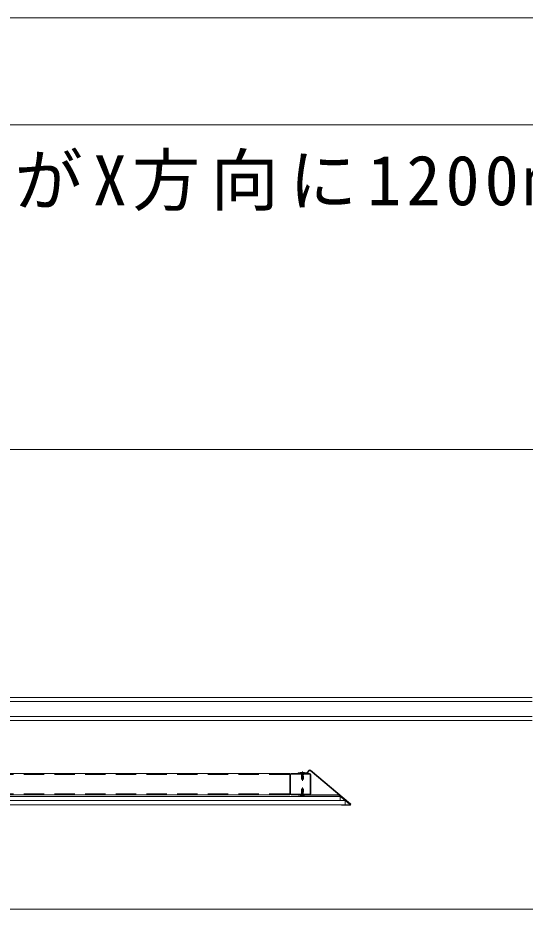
# Model space of a CAD drawing. Units: millimetres at full size; details may follow other scales. Extents: x -9407 to 10868, y -7770 to 7471.
# Drawn here: x 5668 to 6858, y -2950 to -861 of the extents above; entities that cross this region are included whole.
import ezdxf

# ---------------------------------------------------------------- set-up
doc = ezdxf.new("R2010")
doc.units = ezdxf.units.MM
doc.header["$LTSCALE"] = 40
doc.linetypes.add('CHAIN1', pattern=[8, 5, -1, 1, -1])
doc.linetypes.add('DASHED1', pattern=[1.8, 1.2, -0.6])
for name, color, linetype, lineweight in [('1-6', 6, 'Continuous', 5), ('6-0', 2, 'Continuous', 9), ('6-3', 7, 'Continuous', 9), ('6-7', 4, 'Continuous', 9), ('6-8', 6, 'Continuous', 5), ('6-A', 6, 'Continuous', 5), ('F-5_F-5ﾚｲﾔ', 2, 'Continuous', 9)]:
    doc.layers.add(name, color=color, linetype=linetype, lineweight=lineweight)
doc.styles.add('ＭＳ ゴシック', font='')
doc.styles.get('ＭＳ ゴシック').set_extended_font_data('MS Gothic')

msp = doc.modelspace()

# ---------------------------------------------------------------- linework, layer by layer
at = {"layer": '1-6', "color": 7, "lineweight": 9}
msp.add_line((5524.4, -1872.64), (9874.4, -1872.64), dxfattribs=at)
at = {"layer": '6-0', "color": 7}
for p, q in [((5641.4, -2454), (6874.4, -2454)), ((5641.4, -2463.5), (6874.4, -2463.5)), ((6874.4, -2498.5), (5641.4, -2498.5)), ((5641.4, -2508), (6874.4, -2508)), ((6325.33, -2683), (6325.33, -2682)), ((6325.33, -2682), (6420.98, -2682)), ((6325.33, -2683), (6420.61, -2683)), ((6445.84, -2704.17), (6420.61, -2683)), ((6446.49, -2703.41), (6420.98, -2682))]:
    msp.add_line(p, q, dxfattribs=at)
for radius in [2, 1]:
    msp.add_arc((6420.25, -2684), radius, 50, 90, dxfattribs=at)
at = {"layer": '6-3'}
msp.add_line((6446.49, -2703.41), (6445.84, -2704.17), dxfattribs=at)
at = {"layer": '6-7'}
for p, q in [((6305.4, -2632), (4775.45, -2632)), ((6305.4, -2632.07), (6305.4, -2682)), ((6305.4, -2682), (6305.4, -2632.07)), ((6308.53, -2632), (6352.27, -2632)), ((6305.4, -2678.87), (6305.4, -2635.13)), ((6305.4, -2678.8), (6305.4, -2635.13)), ((6305.4, -2678.87), (6305.4, -2635.2)), ((6307, -2678.87), (6307, -2635.13)), ((6308.53, -2633.6), (6352.27, -2633.6)), ((6353.8, -2635.13), (6353.8, -2678.8)), ((6353.8, -2635.13), (6353.8, -2678.8)), ((6353.8, -2635.2), (6353.8, -2678.87)), ((6355.4, -2635.13), (6355.4, -2678.8)), ((6355.4, -2635.13), (6355.4, -2678.8)), ((6355.4, -2635.2), (6355.4, -2678.87)), ((6305.4, -2682), (4775.45, -2682)), ((6352.27, -2680.4), (6308.53, -2680.4)), ((6352.27, -2682), (6308.53, -2682))]:
    msp.add_line(p, q, dxfattribs=at)
at = {"layer": '6-7', "linetype": 'DASHED1'}
for p, q in [((6305.4, -2634.3), (4775.45, -2634.3)), ((6305.4, -2679.7), (4775.45, -2679.7))]:
    msp.add_line(p, q, dxfattribs=at)
at = {"layer": '6-7'}
for centre, radius, start, end in [((6308.53, -2635.13), 3.13, 90, 180), ((6352.27, -2635.2), 3.13, 0, 90), ((6308.53, -2635.13), 1.53, 90, 180), ((6352.27, -2635.13), 1.53, 0, 90), ((6352.27, -2635.13), 1.53, 0, 90), ((6308.53, -2678.87), 3.13, 180, 270), ((6308.53, -2678.87), 1.53, 180, 270), ((6352.27, -2678.87), 3.13, 270, 0), ((6352.27, -2678.87), 1.53, 270, 0)]:
    msp.add_arc(centre, radius, start, end, dxfattribs=at)
at = {"layer": '6-8'}
for p, q in [((4775.45, -2685.8), (6423.95, -2685.8)), ((6423.95, -2685.8), (6423.95, -2695.3)), ((4775.45, -2695.3), (6435.27, -2695.3)), ((4775.45, -2705.8), (6435.27, -2705.8)), ((6435.27, -2695.3), (6435.27, -2705.8))]:
    msp.add_line(p, q, dxfattribs=at)
at = {"layer": '6-A', "color": 1}
for p, q in [((6325.33, -2631), (6345.26, -2631)), ((6325.33, -2632), (6325.33, -2631)), ((6325.33, -2632), (6345.26, -2632)), ((6346.03, -2630.64), (6351.07, -2624.64)), ((6346.8, -2631.29), (6351.83, -2625.29)), ((6353.24, -2625.16), (6447.24, -2704.04)), ((6353.88, -2624.4), (6447.88, -2703.27)), ((6427.09, -2706.8), (6427.09, -2705.8)), ((6446.6, -2705.8), (6427.09, -2705.8)), ((6446.6, -2706.8), (6427.09, -2706.8))]:
    msp.add_line(p, q, dxfattribs=at)
at = {"layer": '6-A'}
for p, q in [((6330.28, -2630), (6330.28, -2631)), ((6330.28, -2630), (6340.28, -2630)), ((6340.28, -2631), (6330.28, -2631)), ((6333.48, -2632.35), (6332.69, -2631)), ((6337.08, -2632.35), (6337.87, -2631)), ((6340.28, -2631), (6340.28, -2630)), ((6332.78, -2644.78), (6332.95, -2642.22)), ((6332.78, -2644.78), (6335.28, -2647)), ((6332.81, -2633.9), (6333.22, -2633.69)), ((6333.22, -2634.11), (6332.81, -2633.9)), ((6332.81, -2635.96), (6333.22, -2635.75)), ((6333.22, -2636.18), (6332.81, -2635.96)), ((6332.81, -2638.03), (6333.22, -2637.81)), ((6333.22, -2638.24), (6332.81, -2638.03)), ((6332.81, -2640.09), (6333.22, -2639.88)), ((6333.22, -2640.3), (6332.81, -2640.09)), ((6332.81, -2642.15), (6333.22, -2641.94)), ((6333.22, -2642.36), (6332.81, -2642.15)), ((6332.96, -2642.07), (6333.09, -2640.23)), ((6333.22, -2638.24), (6333.11, -2639.93)), ((6333.22, -2633.69), (6337.34, -2632.66)), ((6333.22, -2634.11), (6337.34, -2633.08)), ((6333.22, -2635.75), (6337.34, -2634.72)), ((6333.22, -2636.18), (6337.34, -2635.15)), ((6333.22, -2637.81), (6337.34, -2636.78)), ((6333.22, -2638.24), (6337.34, -2637.21)), ((6333.22, -2639.88), (6337.34, -2638.84)), ((6333.22, -2640.3), (6337.34, -2639.27)), ((6333.22, -2641.94), (6337.34, -2640.91)), ((6333.22, -2642.36), (6337.34, -2641.33)), ((6333.23, -2632.35), (6333.23, -2633.69)), ((6333.23, -2632.35), (6337.35, -2632.35)), ((6333.23, -2634.11), (6333.23, -2635.75)), ((6333.23, -2636.18), (6333.24, -2637.81)), ((6335.46, -2637.11), (6334.57, -2644.63)), ((6334.57, -2644.63), (6335.28, -2647)), ((6335.28, -2647), (6337.75, -2644.78)), ((6337.34, -2632.66), (6337.76, -2632.87)), ((6337.76, -2632.87), (6337.34, -2633.08)), ((6337.34, -2634.72), (6337.76, -2634.93)), ((6337.76, -2634.93), (6337.34, -2635.15)), ((6337.34, -2636.78), (6337.76, -2636.99)), ((6337.76, -2636.99), (6337.34, -2637.21)), ((6337.34, -2637.21), (6337.43, -2638.89)), ((6337.34, -2638.84), (6337.76, -2639.06)), ((6337.76, -2639.06), (6337.34, -2639.27)), ((6337.34, -2640.91), (6337.76, -2641.12)), ((6337.76, -2641.12), (6337.34, -2641.33)), ((6337.35, -2632.35), (6337.35, -2632.66)), ((6337.35, -2633.08), (6337.35, -2634.73)), ((6337.36, -2635.14), (6337.36, -2636.79)), ((6337.55, -2641.01), (6337.45, -2639.21)), ((6337.75, -2644.78), (6337.56, -2641.22)), ((6332.78, -2669.23), (6335.28, -2667)), ((6332.78, -2669.23), (6332.95, -2671.78)), ((6333.22, -2671.64), (6332.81, -2671.85)), ((6332.81, -2671.85), (6333.22, -2672.07)), ((6333.22, -2673.7), (6332.81, -2673.92)), ((6332.96, -2671.93), (6333.09, -2673.77)), ((6333.22, -2671.64), (6337.34, -2672.67)), ((6333.22, -2672.07), (6337.34, -2673.1)), ((6333.22, -2673.7), (6337.34, -2674.73)), ((6334.57, -2669.38), (6335.28, -2667)), ((6335.46, -2676.9), (6334.57, -2669.38)), ((6335.28, -2667), (6337.75, -2669.23)), ((6337.76, -2672.88), (6337.34, -2672.67)), ((6337.34, -2673.1), (6337.76, -2672.88)), ((6337.55, -2672.99), (6337.45, -2674.79)), ((6337.75, -2669.23), (6337.56, -2672.78)), ((6330.28, -2684), (6330.28, -2683)), ((6340.28, -2683), (6330.28, -2683)), ((6330.28, -2684), (6340.28, -2684)), ((6333.48, -2681.65), (6332.69, -2683)), ((6332.81, -2673.92), (6333.22, -2674.13)), ((6333.22, -2675.77), (6332.81, -2675.98)), ((6332.81, -2675.98), (6333.22, -2676.19)), ((6333.22, -2677.83), (6332.81, -2678.04)), ((6332.81, -2678.04), (6333.22, -2678.25)), ((6333.22, -2679.89), (6332.81, -2680.1)), ((6332.81, -2680.1), (6333.22, -2680.31)), ((6333.22, -2675.77), (6333.11, -2674.07)), ((6333.22, -2674.13), (6337.34, -2675.16)), ((6333.22, -2675.77), (6337.34, -2676.8)), ((6333.22, -2676.19), (6337.34, -2677.22)), ((6333.22, -2677.83), (6337.34, -2678.86)), ((6333.22, -2678.25), (6337.34, -2679.28)), ((6333.22, -2679.89), (6337.34, -2680.92)), ((6333.22, -2680.31), (6337.34, -2681.34)), ((6333.23, -2677.83), (6333.24, -2676.2)), ((6333.23, -2679.89), (6333.23, -2678.25)), ((6333.23, -2681.65), (6333.23, -2680.31)), ((6333.23, -2681.65), (6337.35, -2681.65)), ((6337.08, -2681.65), (6337.87, -2683)), ((6337.76, -2674.95), (6337.34, -2674.73)), ((6337.34, -2675.16), (6337.76, -2674.95)), ((6337.34, -2676.8), (6337.43, -2675.11)), ((6337.76, -2677.01), (6337.34, -2676.8)), ((6337.34, -2677.22), (6337.76, -2677.01)), ((6337.76, -2679.07), (6337.34, -2678.86)), ((6337.34, -2679.28), (6337.76, -2679.07)), ((6337.76, -2681.13), (6337.34, -2680.92)), ((6337.34, -2681.34), (6337.76, -2681.13)), ((6337.35, -2680.92), (6337.35, -2679.28)), ((6337.35, -2681.65), (6337.35, -2681.34)), ((6337.36, -2678.86), (6337.36, -2677.21)), ((6340.28, -2683), (6340.28, -2684))]:
    msp.add_line(p, q, dxfattribs=at)
at = {"layer": '6-A', "linetype": 'CHAIN1'}
for p, q in [((6335.28, -2627.74), (6335.28, -2649.13)), ((6335.28, -2686.26), (6335.28, -2664.88))]:
    msp.add_line(p, q, dxfattribs=at)
at = {"layer": '6-A'}
for points in [[(6335.28, -2647), (6335.27, -2645.97), (6335.29, -2644.95), (6335.38, -2643.92), (6335.58, -2642.9)], [(6335.58, -2642.9), (6336.01, -2641.72), (6336.32, -2640.55), (6336.36, -2639.41), (6336.23, -2638.83), (6336.02, -2638.25), (6335.75, -2637.68), (6335.46, -2637.11)], [(6335.28, -2667), (6335.27, -2668.03), (6335.29, -2669.06), (6335.38, -2670.08), (6335.58, -2671.1)], [(6335.58, -2671.1), (6336.01, -2672.28), (6336.32, -2673.45), (6336.36, -2674.6), (6336.23, -2675.18), (6336.02, -2675.75), (6335.75, -2676.33), (6335.46, -2676.9)]]:
    msp.add_lwpolyline(points, dxfattribs=at)
at = {"layer": '6-A', "color": 1}
for centre, radius, start, end in [((6345.26, -2630), 1, 270, 320), ((6345.26, -2630), 2, 270, 320), ((6352.6, -2625.93), 2, 50, 140), ((6352.6, -2625.93), 1, 50, 140), ((6446.6, -2704.8), 2, 270, 50), ((6446.6, -2704.8), 1, 270, 50)]:
    msp.add_arc(centre, radius, start, end, dxfattribs=at)
at = {"layer": '6-A'}
for centre, start, end in [((6334.18, -2650.7), 86.28743, 103.28616), ((6334.18, -2663.31), 256.71384, 273.71257)]:
    msp.add_arc(centre, 6.08, start, end, dxfattribs=at)
at = {"layer": 'F-5_F-5ﾚｲﾔ', "color": 7}
for p, q in [((4477.39, -861.18), (10868.22, -861.18)), ((4477.39, -1111.7), (10868.22, -1111.7)), ((4477.39, -2950.17), (10868.22, -2950.17))]:
    msp.add_line(p, q, dxfattribs=at)

# ---------------------------------------------------------------- texts
at = {"layer": 'F-5_F-5ﾚｲﾔ', "insert": (4555.81, -1313.99), "char_height": 117.3, "attachment_point": 7, "style": 'ＭＳ ゴシック'}
msp.add_mtext('\\T1.15;クリアランスがX方向に1200mm広がった時', dxfattribs=at)

doc.saveas('drawing.dxf')
